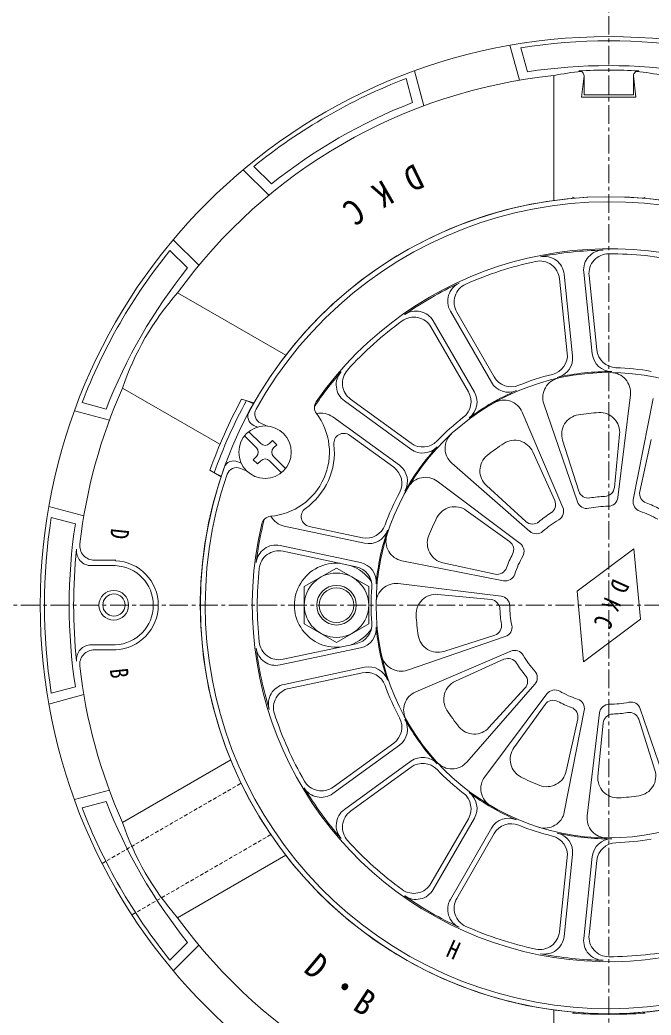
# Model space of a CAD drawing. Units: millimetres, scale not verified. Extents: x -1380 to 1380, y -955 to 955.
# Drawn here: x -569.4 to -441.9, y 142.3 to 343.4 of the extents above; entities that cross this region are included whole.
import ezdxf
from ezdxf.enums import TextEntityAlignment as Align

# ---------------------------------------------------------------- set-up
doc = ezdxf.new("R2010")
doc.units = ezdxf.units.MM
doc.header["$LTSCALE"] = 3
doc.linetypes.add('USER1', pattern=[2, 1.25, -0.25, 0.25, -0.25])
doc.linetypes.add('USER2', pattern=[0.375, 0.25, -0.125])
for name, color, linetype, lineweight in [('0-1_DEFPOINTS', 7, 'Continuous', 15), ('0-4_L-5', 2, 'USER1', 18), ('0-5_L-3', 7, 'Continuous', 18), ('0-B_L-1a', 3, 'Continuous', 18), ('0-C_L-1b', 150, 'Continuous', 18)]:
    doc.layers.add(name, color=color, linetype=linetype, lineweight=lineweight)
doc.styles.add('ＭＳ ゴシック', font='')
doc.styles.get('ＭＳ ゴシック').set_extended_font_data('MS Gothic')

msp = doc.modelspace()

# ---------------------------------------------------------------- linework, layer by layer
at = {"layer": '0-1_DEFPOINTS'}
msp.add_circle((-450.463, 225.129), 82.5, dxfattribs=at)
at = {"layer": '0-4_L-5'}
for p, q in [((-450.463, 416.129), (-450.463, 34.129)), ((-259.463, 225.129), (-641.463, 225.129))]:
    msp.add_line(p, q, dxfattribs=at)
at = {"layer": '0-5_L-3'}
for p, q in [((-523.157, 260.153), (-520.777, 257.773)), ((-521.625, 256.925), (-524.005, 259.305)), ((-519.009, 257.773), (-518.373, 258.41)), ((-522.262, 254.521), (-521.625, 255.157)), ((-516.629, 251.929), (-519.009, 254.309)), ((-518.16, 255.157), (-515.781, 252.777))]:
    msp.add_line(p, q, dxfattribs=at)
for points in [[(-518.373, 258.41), (-517.524, 257.561), (-518.16, 256.925)], [(-520.777, 254.309), (-521.413, 253.672), (-522.262, 254.521)]]:
    msp.add_lwpolyline(points, dxfattribs=at)
msp.add_lwpolyline([(-498.963, 228.882), (-498.963, 221.376), (-505.463, 217.623), (-511.963, 221.376), (-511.963, 228.882), (-505.463, 232.634)], close=True, dxfattribs=at)
for centre, radius in [((-519.892, 256.041), 5.3), ((-505.463, 225.129), 6.5), ((-505.463, 225.129), 3.5)]:
    msp.add_circle(centre, radius, dxfattribs=at)
at = {"layer": '0-5_L-3', "color": 4}
msp.add_circle((-505.463, 225.129), 4, dxfattribs=at)
at = {"layer": '0-5_L-3'}
for centre, radius, start, end in [((-519.893, 258.657), 1.25, 225, 315), ((-522.509, 256.041), 1.25, 315, 45), ((-517.277, 256.041), 1.25, 135, 225), ((-519.893, 253.425), 1.25, 45, 135), ((-505.463, 225.129), 8.5, 85.08244, 274.91756), ((-505.463, 225.129), 8.5, 34.04616, 70.91756), ((-505.463, 225.129), 8.5, 289.08244, 325.95384)]:
    msp.add_arc(centre, radius, start, end, dxfattribs=at)
at = {"layer": '0-B_L-1a'}
for p, q in [((-457.766, 275.479), (-459.504, 292.017)), ((-453.787, 275.897), (-455.526, 292.435)), ((-452.865, 276.687), (-454.444, 291.711)), ((-458.832, 276.06), (-460.411, 291.083)), ((-474.149, 270.155), (-482.464, 284.557)), ((-473.628, 271.252), (-481.181, 284.335)), ((-477.613, 268.155), (-485.928, 282.557)), ((-478.824, 268.252), (-486.377, 281.335)), ((-448.604, 246.889), (-446.1, 267.648)), ((-490.415, 256.628), (-503.869, 266.403)), ((-490.385, 257.842), (-502.607, 266.722)), ((-456.805, 246.027), (-463.57, 265.812)), ((-445.506, 246.398), (-441.473, 266.915)), ((-459.733, 244.903), (-467.944, 264.133)), ((-521.442, 261.109), (-522.171, 261.434)), ((-520.774, 261.906), (-519.465, 261.324)), ((-492.766, 253.392), (-506.22, 263.167)), ((-493.912, 252.988), (-502.818, 259.459)), ((-448.277, 259.654), (-449.334, 248.917)), ((-459.778, 258.445), (-456.512, 248.163)), ((-441.872, 258.639), (-444.184, 248.102)), ((-465.833, 256.121), (-461.38, 246.294)), ((-525.425, 254.126), (-524.696, 253.801)), ((-466.404, 240.056), (-482.156, 253.807)), ((-523.532, 252.188), (-524.841, 252.771)), ((-468.378, 237.619), (-485.104, 250.167)), ((-475.188, 249.324), (-467.219, 242.052)), ((-479.269, 244.284), (-470.5, 238)), ((-499.773, 237.655), (-516.04, 241.112)), ((-500.24, 238.776), (-511.008, 241.065)), ((-500.605, 233.742), (-516.871, 237.2)), ((-501.487, 232.907), (-516.264, 236.048)), ((-471.732, 230.085), (-492.249, 234.119)), ((-483.973, 233.719), (-473.435, 231.407)), ((-472.223, 226.988), (-492.982, 229.492)), ((-484.988, 227.314), (-474.251, 226.257)), ((-501.487, 217.35), (-516.264, 214.209)), ((-471.361, 218.786), (-491.146, 212.021)), ((-483.779, 215.813), (-473.497, 219.079)), ((-500.605, 216.515), (-516.871, 213.058)), ((-470.237, 215.858), (-489.467, 207.647)), ((-481.455, 209.759), (-471.628, 214.212)), ((-499.773, 212.603), (-516.04, 209.145)), ((-500.24, 211.481), (-515.016, 208.34)), ((-465.39, 209.187), (-479.141, 193.436)), ((-462.952, 207.213), (-475.501, 190.487)), ((-474.657, 200.403), (-467.386, 208.373)), ((-469.618, 196.322), (-463.334, 205.091)), ((-455.419, 203.859), (-459.452, 183.342)), ((-452.321, 203.369), (-454.825, 182.61)), ((-444.12, 204.231), (-437.355, 184.446)), ((-459.053, 191.618), (-456.741, 202.156)), ((-452.648, 190.604), (-451.591, 201.34)), ((-441.147, 191.813), (-444.413, 202.095)), ((-493.912, 197.269), (-506.133, 188.39)), ((-492.766, 196.865), (-506.22, 187.091)), ((-490.415, 193.629), (-503.869, 183.855)), ((-490.385, 192.415), (-502.607, 183.536)), ((-478.824, 182.005), (-486.377, 168.923)), ((-477.613, 182.102), (-485.928, 167.701)), ((-474.149, 180.102), (-482.464, 165.701)), ((-473.628, 179.005), (-481.181, 165.923)), ((-458.832, 174.198), (-460.411, 159.174)), ((-457.766, 174.779), (-459.504, 158.24)), ((-453.787, 174.361), (-455.526, 157.822)), ((-452.865, 173.571), (-454.444, 158.547))]:
    msp.add_line(p, q, dxfattribs=at)
msp.add_lwpolyline([(-445.378, 236.548), (-444.068, 222.282), (-455.547, 213.709), (-456.857, 227.976)], close=True, dxfattribs=at)
msp.add_circle((-450.463, 225.129), 47, dxfattribs=at)
for centre, radius, start, end in [((-450.463, 225.129), 82.5, 340.27446, 151.72554), ((-450.463, 225.129), 81.5, 341.05145, 150.94855), ((-450.463, 225.129), 72, 346.8154, 145.1846), ((-450.463, 225.129), 71.733, 90.91792, 101.08208), ((-463.482, 291.599), 4, 6, 101.08208), ((-451.548, 292.853), 4, 90.91792, 186), ((-450.466, 292.129), 4, 90.00293, 186), ((-450.463, 225.129), 71, 77.99707, 90.00293), ((-450.463, 225.129), 71, 101.99707, 114.00293), ((-464.389, 290.665), 4, 6, 101.99707), ((-450.463, 225.129), 71.733, 114.91792, 125.08208), ((-479, 286.557), 4, 114.91792, 210), ((-477.717, 286.335), 4, 114.00293, 210), ((-489.392, 280.557), 4, 30, 125.08208), ((-450.463, 225.129), 71, 125.99707, 138.00293), ((-489.841, 279.335), 4, 30, 125.99707), ((-462.81, 275.641), 4, 283.73638, 6), ((-461.744, 275.06), 4, 282.73111, 6), ((-449.809, 276.315), 4, 186, 269.26889), ((-448.887, 277.105), 4, 186, 268.26362), ((-450.463, 225.129), 71.733, 138.91792, 145.99137), ((-501.518, 269.639), 4, 138.91792, 234), ((-500.256, 269.958), 4, 138.00293, 234), ((-450.463, 225.129), 48, 103.73638, 112.26362), ((-450.463, 225.129), 47.19, 89.26889, 102.73111), ((-450.071, 268.127), 4, 353.1219, 89.47816), ((-450.463, 225.129), 48, 79.73638, 88.26362), ((-470.685, 272.155), 4, 210, 293.26889), ((-470.164, 273.252), 4, 210, 292.26362), ((-459.785, 267.106), 4, 102.52184, 198.8781), ((-482.288, 266.252), 4, 307.73638, 30), ((-450.463, 225.129), 47.19, 113.26889, 126.73111), ((-481.077, 266.155), 4, 306.73111, 30), ((-507.932, 265.094), 2, 145.1846, 217.12537), ((-471.623, 262.562), 4, 23.1219, 119.47816), ((-521.358, 263.261), 2, 151.72554, 246), ((-519.96, 263.734), 2, 150.94855, 246), ((-519.892, 256.041), 13, 274.87463, 37.12537), ((-508.571, 259.931), 4, 54, 103.14541), ((-455.966, 259.656), 4, 99.05638, 197.62325), ((-450.463, 225.129), 38.963, 92.94362, 99.05638), ((-452.258, 260.046), 4, 354.37675, 92.94362), ((-450.463, 225.129), 48, 127.73638, 136.26362), ((-503.994, 257.841), 2, 54, 186.4604), ((-479.525, 256.821), 4, 132.52184, 228.8781), ((-519.892, 256.041), 14, 305.5396, 6.4604), ((-488.034, 261.079), 4, 234, 316.26362), ((-450.463, 225.129), 38.963, 122.94362, 129.05638), ((-469.476, 254.47), 4, 24.37675, 122.94362), ((-450.463, 225.129), 47.19, 137.26889, 150.73111), ((-488.064, 259.864), 4, 234, 317.26889), ((-472.492, 252.279), 4, 129.05638, 227.62325), ((-526.239, 252.299), 2, 66, 160.27446), ((-495.118, 250.156), 4, 330.73111, 54), ((-450.463, 225.129), 82.5, 160.27446, 331.72554), ((-450.463, 225.129), 81.5, 161.05145, 330.94855), ((-525.655, 250.944), 2, 66, 161.05145), ((-496.263, 249.752), 4, 331.73638, 54), ((-487.504, 246.967), 4, 53.1219, 149.47816), ((-450.463, 225.129), 48, 151.73638, 160.26362), ((-454.606, 248.768), 2, 197.62325, 279.94118), ((-451.325, 249.113), 2, 272.05882, 354.37675), ((-442.231, 247.673), 2, 167.62325, 249.94118), ((-463.202, 245.469), 2, 302.05882, 24.37675), ((-454.913, 246.674), 2, 198.8781, 281.66967), ((-450.463, 225.129), 22, 92.05882, 99.94118), ((-450.589, 247.128), 2, 270.33033, 353.1219), ((-443.544, 246.012), 2, 168.8781, 251.66967), ((-450.463, 225.129), 22, 62.05882, 69.94118), ((-510.592, 243.021), 2, 125.5396, 258), ((-481.599, 241.032), 4, 54.37675, 152.94362), ((-450.463, 225.129), 22, 122.05882, 129.94118), ((-461.572, 244.118), 2, 300.33033, 23.1219), ((-450.463, 225.129), 20, 90.33033, 101.66967), ((-450.463, 225.129), 20, 60.33033, 71.66967), ((-450.463, 225.129), 72, 166.8154, 325.1846), ((-450.463, 225.129), 71.733, 166.00863, 173.08208), ((-518.617, 241.095), 2, 94.87463, 166.8154), ((-515.208, 245.025), 4, 208.85459, 258), ((-499.408, 242.689), 4, 258, 340.26362), ((-450.463, 225.129), 38.963, 152.94362, 159.05638), ((-465.871, 243.53), 2, 227.62325, 309.94118), ((-450.463, 225.129), 20, 120.33033, 131.66967), ((-498.942, 241.567), 4, 258, 341.26889), ((-450.463, 225.129), 47.19, 161.26889, 174.73111), ((-491.477, 238.043), 4, 162.52184, 258.8781), ((-465.089, 241.563), 2, 228.8781, 311.66967), ((-517.703, 233.287), 4, 78, 173.08208), ((-483.116, 237.626), 4, 159.05638, 257.62325), ((-471.665, 236.374), 2, 332.05882, 54.37675), ((-469.578, 236.019), 2, 330.33033, 53.1219), ((-517.095, 232.136), 4, 78, 173.99707), ((-450.463, 225.129), 22, 152.05882, 159.94118), ((-501.437, 229.83), 4, 354.73111, 78), ((-450.463, 225.129), 20, 150.33033, 161.66967), ((-450.463, 225.129), 71, 173.99707, 186.00293), ((-502.319, 228.995), 4, 355.73638, 78), ((-473.007, 233.36), 2, 257.62325, 339.94118), ((-471.346, 232.048), 2, 258.8781, 341.66967), ((-493.461, 225.52), 4, 83.1219, 179.47816), ((-450.463, 225.129), 48, 175.73638, 184.26362), ((-485.38, 223.333), 4, 84.37675, 182.94362), ((-474.447, 224.267), 2, 2.05882, 84.37675), ((-472.462, 225.002), 2, 0.33033, 83.1219), ((-450.463, 225.129), 22, 182.05882, 189.94118), ((-450.463, 225.129), 20, 180.33033, 191.66967), ((-502.319, 221.263), 4, 282, 4.26362), ((-450.463, 225.129), 38.963, 182.94362, 189.05638), ((-474.102, 220.985), 2, 287.62325, 9.94118), ((-501.437, 220.428), 4, 282, 5.26889), ((-450.463, 225.129), 47.19, 185.26889, 198.73111), ((-472.008, 220.679), 2, 288.8781, 11.66967), ((-517.095, 218.122), 4, 186.00293, 282), ((-484.99, 219.625), 4, 189.05638, 287.62325), ((-450.463, 225.129), 71.733, 186.91792, 197.08208), ((-517.703, 216.97), 4, 186.91792, 282), ((-469.451, 214.019), 2, 30.33033, 113.1219), ((-492.44, 215.806), 4, 192.52184, 288.8781), ((-470.803, 212.39), 2, 32.05882, 114.37675), ((-450.463, 225.129), 22, 212.05882, 219.94118), ((-450.463, 225.129), 20, 210.33033, 221.66967), ((-499.408, 207.569), 4, 19.73638, 102), ((-498.942, 208.69), 4, 18.73111, 102), ((-466.896, 210.502), 2, 318.8781, 41.66967), ((-515.208, 205.233), 4, 102, 197.08208), ((-479.804, 206.115), 4, 114.37675, 212.94362), ((-468.863, 209.721), 2, 317.62325, 39.94118), ((-514.184, 204.428), 4, 102, 197.99707), ((-450.463, 225.129), 48, 199.73638, 208.26362), ((-487.896, 203.969), 4, 113.1219, 209.47816), ((-461.353, 206.013), 2, 60.33033, 143.1219), ((-450.463, 225.129), 20, 240.33033, 251.66967), ((-461.708, 203.926), 2, 62.05882, 144.37675), ((-450.463, 225.129), 22, 242.05882, 249.94118), ((-457.381, 204.245), 2, 348.8781, 71.66967), ((-450.336, 203.129), 2, 90.33033, 173.1219), ((-450.463, 225.129), 20, 270.33033, 281.66967), ((-446.013, 203.583), 2, 18.8781, 101.66967), ((-450.463, 225.129), 71, 197.99707, 210.00293), ((-450.463, 225.129), 38.963, 212.94362, 219.05638), ((-458.694, 202.585), 2, 347.62325, 69.94118), ((-449.6, 201.144), 2, 92.05882, 174.37675), ((-450.463, 225.129), 22, 272.05882, 279.94118), ((-446.319, 201.489), 2, 17.62325, 99.94118), ((-496.263, 200.505), 4, 306, 28.26362), ((-495.118, 200.101), 4, 306, 29.26889), ((-450.463, 225.129), 47.19, 209.26889, 222.73111), ((-477.612, 203.099), 4, 219.05638, 317.62325), ((-466.366, 193.992), 4, 144.37675, 242.94362), ((-488.064, 190.393), 4, 42.73111, 126), ((-488.034, 189.179), 4, 43.73638, 126), ((-482.154, 196.066), 4, 222.52184, 318.8781), ((-450.463, 225.129), 48, 223.73638, 232.26362), ((-462.96, 192.476), 4, 249.05638, 347.62325), ((-444.959, 190.602), 4, 279.05638, 17.62325), ((-508.485, 191.626), 4, 210.00293, 306), ((-472.301, 188.087), 4, 143.1219, 239.47816), ((-450.463, 225.129), 38.963, 242.94362, 249.05638), ((-448.667, 190.212), 4, 174.37675, 272.94362), ((-508.571, 190.327), 4, 210.91792, 306), ((-450.463, 225.129), 71.733, 210.91792, 221.08208), ((-482.288, 184.005), 4, 330, 52.26362), ((-450.463, 225.129), 47.19, 233.26889, 246.73111), ((-481.077, 184.102), 4, 330, 53.26889), ((-450.463, 225.129), 38.963, 272.94362, 279.05638), ((-501.518, 180.619), 4, 126, 221.08208), ((-500.256, 180.3), 4, 126, 221.99707), ((-463.377, 184.114), 4, 252.52184, 348.8781), ((-470.685, 178.102), 4, 66.73111, 150), ((-470.164, 177.005), 4, 67.73638, 150), ((-450.854, 182.131), 4, 173.1219, 269.47816), ((-450.463, 225.129), 48, 247.73638, 256.26362), ((-450.463, 225.129), 47.19, 257.26889, 270.73111), ((-461.744, 175.197), 4, 354, 77.26889), ((-450.463, 225.129), 71, 221.99707, 234.00293), ((-462.81, 174.616), 4, 354, 76.26362), ((-449.809, 173.943), 4, 90.73111, 174), ((-448.887, 173.153), 4, 91.73638, 174), ((-450.463, 225.129), 48, 271.73638, 280.26362), ((-489.841, 170.923), 4, 234.00293, 330), ((-489.392, 169.701), 4, 234.91792, 330), ((-450.463, 225.129), 71.733, 234.91792, 245.08208), ((-479, 163.701), 4, 150, 245.08208), ((-477.717, 163.923), 4, 150, 245.99707), ((-450.463, 225.129), 71, 245.99707, 258.00293), ((-464.389, 159.592), 4, 258.00293, 354), ((-463.482, 158.658), 4, 258.91792, 354), ((-451.548, 157.404), 4, 174, 269.08208), ((-450.466, 158.129), 4, 174, 269.99707), ((-450.463, 225.129), 71, 269.99707, 282.00293), ((-450.463, 225.129), 71.733, 258.91792, 269.08208)]:
    msp.add_arc(centre, radius, start, end, dxfattribs=at)
at = {"layer": '0-C_L-1b'}
for p, q in [((-468.524, 331.171), (-470.416, 338.232)), ((-466.911, 332.881), (-468.213, 337.738)), ((-487.842, 325.994), (-489.734, 333.055)), ((-461.581, 332.121), (-461.581, 306.876)), ((-455.963, 327.729), (-455.463, 332.061)), ((-455.463, 332.061), (-455.463, 328.229)), ((-445.463, 332.061), (-445.463, 328.229)), ((-444.963, 327.729), (-445.463, 332.061)), ((-490.093, 326.669), (-491.395, 331.527)), ((-444.963, 327.729), (-455.963, 327.729)), ((-445.463, 328.229), (-455.463, 328.229)), ((-518.583, 310.22), (-522.14, 313.776)), ((-519.125, 307.933), (-524.294, 313.102)), ((-533.267, 293.791), (-538.436, 298.96)), ((-535.554, 293.25), (-539.11, 296.806)), ((-537.562, 288.254), (-515.699, 275.631)), ((-548.68, 268.997), (-529.001, 257.635)), ((-552.003, 264.76), (-556.861, 266.061)), ((-524.627, 266.762), (-522.128, 265.998)), ((-522.225, 265.828), (-523.651, 266.463)), ((-551.328, 262.508), (-558.389, 264.4)), ((-531.028, 252.386), (-528.788, 251.04)), ((-528.726, 251.225), (-530.153, 251.86)), ((-556.504, 243.19), (-563.565, 245.082)), ((-558.214, 241.577), (-563.072, 242.879)), ((-550.069, 234.202), (-554.332, 234.202)), ((-550.143, 233.122), (-554.986, 233.122)), ((-550.143, 217.135), (-554.986, 217.135)), ((-550.058, 216.138), (-554.342, 216.138)), ((-556.504, 207.068), (-563.565, 205.176)), ((-556.504, 207.068), (-563.565, 205.176)), ((-558.214, 208.68), (-563.072, 207.378)), ((-548.68, 181.261), (-526.817, 193.884)), ((-551.328, 187.749), (-558.389, 185.857)), ((-552.003, 185.498), (-556.861, 184.196)), ((-537.562, 162.004), (-515.699, 174.627)), ((-535.554, 157.008), (-539.11, 153.452)), ((-533.267, 156.467), (-538.436, 151.297)), ((-461.581, 118.136), (-461.581, 143.381))]:
    msp.add_line(p, q, dxfattribs=at)
at = {"layer": '0-C_L-1b', "linetype": 'USER2'}
for p, q in [((-552.789, 172.979), (-524.72, 189.184)), ((-518.72, 178.792), (-546.789, 162.586))]:
    msp.add_line(p, q, dxfattribs=at)
at = {"layer": '0-C_L-1b'}
for centre, radius in [((-450.463, 225.129), 114.849), ((-550.463, 225.129), 3), ((-550.425, 225.173), 2.25)]:
    msp.add_circle(centre, radius, dxfattribs=at)
for centre, radius, start, end in [((-450.463, 225.129), 114, 81.04233, 98.95767), ((-450.463, 225.129), 109, 81.3206, 98.6794), ((-450.463, 225.129), 107.569, 95.93255, 144.06745), ((-450.463, 276.856), 56.372, 95.65228, 101.37477), ((-450.463, 225.129), 108.1, 86.78847, 93.21153), ((-456.463, 332.061), 1, 0, 93.21153), ((-444.463, 332.061), 1, 86.78847, 180), ((-450.463, 276.856), 56.372, 78.62523, 84.34772), ((-450.463, 225.129), 114, 111.04233, 128.95767), ((-450.463, 225.129), 109, 111.3206, 128.6794), ((-458.601, 304.708), 2.934, 63.93297, 74.51926), ((-442.325, 304.708), 2.934, 105.48074, 116.06703), ((-450.463, 225.129), 114, 141.04233, 158.95767), ((-450.463, 225.129), 109, 141.3206, 158.6794), ((-495.26, 250.993), 56.372, 138.62523, 161.37477), ((-450.463, 225.129), 107.569, 155.93255, 173.36982), ((-436.344, 218.843), 100.449, 151.5075, 160.4925), ((-436.344, 218.843), 99.449, 151.39026, 160.60974), ((-450.463, 225.129), 114, 171.04233, 188.95767), ((-450.463, 225.129), 109, 171.3206, 188.6794), ((-554.332, 237.202), 3, 173.36982, 270), ((-450.463, 225.129), 108.1, 173.9958, 186.0042), ((-554.986, 236.122), 3, 173.9958, 270), ((-550.463, 225.129), 9, 272.29244, 87.70756), ((-550.463, 225.129), 8, 272.29244, 87.70756), ((-554.986, 214.135), 3, 90, 186.0042), ((-554.342, 213.138), 3, 90, 186.58458), ((-450.463, 225.129), 107.569, 186.58458, 204.06745), ((-450.463, 225.129), 109, 201.3206, 218.6794), ((-450.463, 225.129), 114, 201.04233, 218.95767), ((-495.26, 199.265), 56.372, 198.62523, 221.37477), ((-450.463, 225.129), 107.569, 215.93255, 264.06745), ((-458.601, 145.549), 2.934, 285.48074, 296.06703), ((-442.325, 145.549), 2.934, 243.93297, 254.51926), ((-450.463, 260.993), 118.5, 266.44158, 273.55842)]:
    msp.add_arc(centre, radius, start, end, dxfattribs=at)

# ---------------------------------------------------------------- texts
at = {"layer": '0-B_L-1a', "color": 7, "style": 'ＭＳ ゴシック', "width": 0.85}
for s, rotation, p in [('D', 246, (-450.543, 231.094)), ('K', 246, (-452.17, 227.44)), ('C', 246, (-453.756, 223.878)), ('H', 336, (-483.991, 153.306))]:
    msp.add_text(s, height=3.666, rotation=rotation, dxfattribs=at).set_placement(p, align=Align.BOTTOM_LEFT)
at = {"layer": '0-C_L-1b', "color": 7, "style": 'ＭＳ ゴシック'}
for s, height, rotation, width, p in [('D', 5.132, 206, 0.9, (-490.286, 315.785)), ('K', 5.132, 210, 0.9, (-496.764, 312.507)), ('C', 5.132, 214, 0.9, (-502.874, 308.868)), ('D', 3.666, 264, 0.8, (-552.07, 240.827)), ('B', 3.666, 276, 0.8, (-552.349, 212.082)), ('D', 5.132, 320, 0.9, (-513.317, 150.093)), ('・', 5.132, 323.5, 0.9, (-508.804, 146.569)), ('B', 5.132, 327, 0.9, (-503.262, 142.334))]:
    msp.add_text(s, height=height, rotation=rotation, dxfattribs=dict(at, width=width)).set_placement(p, align=Align.BOTTOM_LEFT)

doc.saveas('drawing.dxf')
